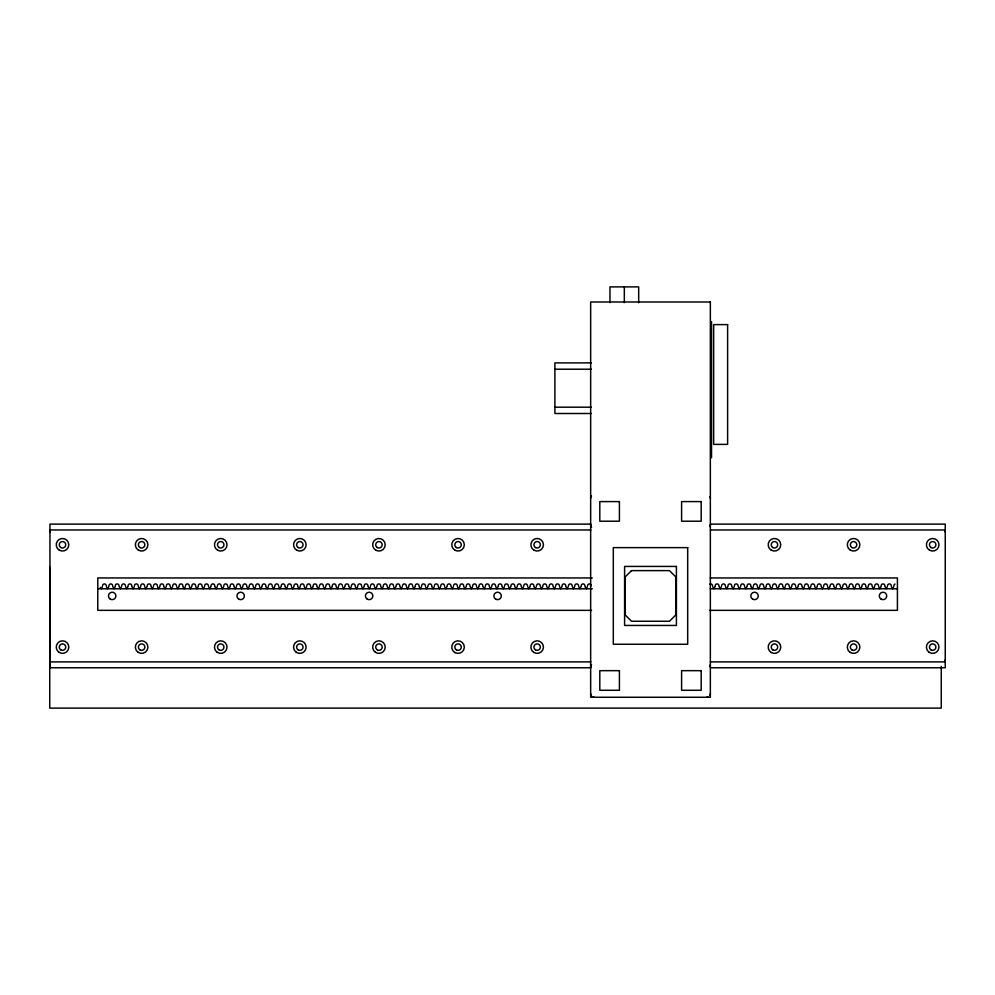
<?xml version="1.0" encoding="UTF-8"?>
<svg xmlns="http://www.w3.org/2000/svg" width="995" height="995" viewBox="0 0 995 995"><rect width="100%" height="100%" fill="white"/><g stroke="black" fill="none" stroke-linecap="round" stroke-linejoin="round"><path stroke-width="1.49" d="M102.398 586.602L101.415 588.741L100.271 587.348M108.778 586.602L107.597 588.779L106.415 586.577M115.159 586.602L113.977 588.779L112.783 586.528M121.539 586.602L120.358 588.779L119.189 586.602M127.92 586.602L126.751 588.779L125.569 586.602M134.3 586.602L133.131 588.779L131.949 586.602M140.681 586.602L139.511 588.779L138.33 586.602M147.061 586.602L145.892 588.779L144.71 586.602M153.454 586.602L152.272 588.779L151.103 586.602M159.834 586.602L158.653 588.779L157.484 586.602M166.215 586.602L164.996 588.779L163.864 586.602M172.595 586.602L171.376 588.779L170.244 586.602M178.976 586.602L177.769 588.779L176.625 586.602M185.356 586.602L184.15 588.779L183.005 586.602M191.736 586.602L190.493 588.766L189.386 586.602M198.117 586.602L196.985 588.779L195.766 586.602M204.522 586.528L203.366 588.779L202.159 586.602M210.903 586.553L209.746 588.779L208.54 586.602M217.283 586.553L216.126 588.779L214.92 586.602M223.651 586.602L222.519 588.779L221.288 586.577M230.032 586.602L228.862 588.779L227.668 586.553M236.412 586.602L235.243 588.779L234.061 586.577M242.792 586.602L241.623 588.779L240.429 586.528M249.173 586.602L248.004 588.779L246.822 586.602M255.566 586.602L254.384 588.779L253.215 586.602M261.946 586.602L260.765 588.779L259.595 586.602M268.327 586.602L267.145 588.779L265.976 586.602M274.707 586.602L273.525 588.779L272.356 586.602M281.087 586.602L279.918 588.779L278.737 586.602M287.468 586.602L286.299 588.779L285.117 586.602M293.848 586.602L292.642 588.779L291.498 586.602M300.229 586.602L299.022 588.779L297.878 586.602M306.622 586.602L305.403 588.779L304.271 586.602M313.002 586.602L311.783 588.779L310.651 586.602M319.383 586.602L318.164 588.779L317.032 586.602M325.763 586.602L324.619 588.779L323.412 586.602M332.168 586.528L331.012 588.779L329.793 586.602M338.536 586.553L337.392 588.779L336.173 586.602M344.917 586.553L343.772 588.779L342.554 586.602M351.285 586.602L350.153 588.779L348.934 586.577M357.678 586.602L356.496 588.779L355.315 586.553M364.058 586.602L362.876 588.779L361.695 586.577M370.438 586.602L369.257 588.779L368.063 586.528M376.819 586.602L375.637 588.779L374.468 586.602M383.199 586.602L382.03 588.779L380.849 586.602M389.58 586.602L388.411 588.779L387.229 586.602M395.96 586.602L394.791 588.779L393.61 586.602M402.341 586.602L401.172 588.779L399.99 586.602M408.734 586.602L407.552 588.779L406.383 586.602M415.114 586.602L413.932 588.779L412.763 586.602M421.494 586.602L420.276 588.779L419.144 586.602M427.875 586.602L426.656 588.779L425.524 586.602M434.255 586.602L433.036 588.779L431.905 586.602M440.636 586.602L439.429 588.779L438.285 586.602M447.016 586.602L445.81 588.779L444.665 586.602M453.397 586.602L452.265 588.779L451.046 586.602M459.802 586.528L458.645 588.779L457.439 586.602M466.182 586.553L465.026 588.779L463.819 586.602M472.563 586.553L471.406 588.779L470.2 586.602M478.931 586.602L477.787 588.779L476.568 586.577M485.311 586.602L484.142 588.779L482.948 586.553M491.692 586.602L490.523 588.779L489.341 586.577M498.072 586.602L496.903 588.779L495.709 586.528M504.453 586.602L503.283 588.779L502.102 586.602M510.845 586.602L509.664 588.779L508.495 586.602M517.226 586.602L516.044 588.779L514.875 586.602M523.606 586.602L522.425 588.779L521.256 586.602M529.987 586.602L528.805 588.779L527.636 586.602M536.367 586.602L535.198 588.779L534.016 586.602M542.748 586.602L541.578 588.779L540.397 586.602M549.128 586.602L547.922 588.779L546.777 586.602M555.508 586.602L554.302 588.779L553.158 586.602M561.901 586.602L560.683 588.779L559.551 586.602M568.282 586.602L567.063 588.779L565.931 586.602M574.662 586.602L573.443 588.779L572.312 586.602M581.043 586.602L579.898 588.779L578.692 586.602M587.448 586.528L586.291 588.779L585.072 586.602M715.082 586.528L713.925 588.779L712.706 586.602M721.462 586.553L720.305 588.779L719.099 586.602M727.842 586.553L726.686 588.779L725.479 586.602M734.211 586.602L733.066 588.779L731.847 586.577M740.591 586.602L739.409 588.779L738.228 586.553M746.971 586.602L745.802 588.779L744.621 586.577M753.352 586.602L752.183 588.779L750.989 586.553M759.732 586.602L758.563 588.779L757.382 586.602M766.125 586.602L764.944 588.779L763.762 586.602M772.506 586.602L771.324 588.779L770.155 586.602M778.886 586.602L777.704 588.779L776.535 586.602M785.266 586.602L784.085 588.779L782.916 586.602M791.647 586.602L790.465 588.779L789.296 586.602M798.027 586.602L796.858 588.779L795.677 586.602M804.408 586.602L803.201 588.779L802.057 586.602M810.788 586.602L809.582 588.779L808.437 586.602M817.181 586.602L815.962 588.779L814.818 586.602M823.561 586.602L822.343 588.779L821.211 586.602M829.942 586.602L828.723 588.779L827.591 586.602M836.322 586.602L835.178 588.779L833.972 586.602M842.715 586.528L841.571 588.779L840.352 586.602M849.096 586.553L847.951 588.779L846.733 586.602M855.476 586.553L854.332 588.779L853.113 586.602M861.844 586.602L860.712 588.779L859.493 586.577M868.225 586.602L867.055 588.779L865.861 586.553M874.617 586.602L873.436 588.779L872.254 586.577M880.998 586.602L879.816 588.779L878.635 586.553M887.378 586.602L886.197 588.779L885.028 586.602M893.759 586.602L892.577 588.779L891.408 586.602M591.391 362.889L554.899 362.889L554.899 413.51L591.391 413.51M554.899 369.207L591.391 369.207M554.899 407.191L591.391 407.191M590.856 524.116L49.949 524.116L49.949 667.757L590.856 667.757M710.542 524.116L945.25 524.116L945.25 667.757L710.542 667.757M49.949 529.962L590.856 529.962M710.542 529.962L945.25 529.962M592.299 577.946L97.784 577.946L97.784 610.345L591.54 610.345M710.281 577.946L897.415 577.946L897.415 610.345L709.547 610.345M97.784 588.779L592.299 588.779M710.281 588.779L897.415 588.779M49.949 661.911L590.856 661.911M710.542 661.911L945.25 661.911M941.258 666.401L941.258 708.117L49.75 708.117L49.75 567.075M711.524 321.547L711.524 457.7M638.69 302.766L638.69 286.896L609.96 286.883L609.96 302.691M624.325 286.896L624.325 302.691M709.945 496.555A3.594 3.594 0 0 1 710.343 498.209M590.657 498.209A3.594 3.594 0 0 1 591.453 495.945M49.949 532.051A3.594 3.594 0 0 1 50.21 530.733M50.21 661.14A3.594 3.594 0 0 1 49.949 659.822M945.25 659.822A3.594 3.594 0 0 1 944.665 661.787M944.665 530.086A3.594 3.594 0 0 1 945.25 532.051M591.453 527.139A3.594 3.594 0 0 1 590.657 524.875M591.528 527.238A5.734 4.055 0 0 1 590.806 524.875M594.251 697.259A3.594 3.594 0 0 1 592.92 697.01M591.453 695.928A3.594 3.594 0 0 1 590.657 693.664M590.657 666.998A3.594 3.594 0 0 1 591.453 664.747M710.343 693.664A3.594 3.594 0 0 1 709.945 695.318M708.079 697.01A3.594 3.594 0 0 1 706.761 697.259M590.806 666.998A5.734 4.055 0 0 1 591.528 664.648M893.92 585.744A1.853 1.853 0 0 1 895.027 584.09M887.54 585.744A1.853 1.853 0 0 1 889.393 583.928A1.853 1.853 0 0 1 891.246 585.744M881.16 585.744A1.853 1.853 0 0 1 883.013 583.928A1.853 1.853 0 0 1 884.866 585.744M874.779 585.744A1.853 1.853 0 0 1 876.632 583.928A1.853 1.853 0 0 1 878.486 585.744M868.386 585.744A1.853 1.853 0 0 1 870.252 583.928A1.853 1.853 0 0 1 872.105 585.744M862.006 585.744A1.853 1.853 0 0 1 863.871 583.928A1.853 1.853 0 0 1 865.725 585.744M855.625 585.744A1.853 1.853 0 0 1 857.479 583.928A1.853 1.853 0 0 1 859.332 585.744M849.245 585.744A1.853 1.853 0 0 1 851.098 583.928A1.853 1.853 0 0 1 852.951 585.744M842.864 585.744A1.853 1.853 0 0 1 844.718 583.928A1.853 1.853 0 0 1 846.571 585.744M836.484 585.744A1.853 1.853 0 0 1 838.337 583.928A1.853 1.853 0 0 1 840.19 585.744M830.104 585.744A1.853 1.853 0 0 1 831.957 583.928A1.853 1.853 0 0 1 833.81 585.744M823.723 585.744A1.853 1.853 0 0 1 825.576 583.928A1.853 1.853 0 0 1 827.43 585.744M817.33 585.744A1.853 1.853 0 0 1 819.196 583.928A1.853 1.853 0 0 1 821.049 585.744M810.95 585.744A1.853 1.853 0 0 1 812.815 583.928A1.853 1.853 0 0 1 814.669 585.744M804.569 585.744A1.853 1.853 0 0 1 806.423 583.928A1.853 1.853 0 0 1 808.276 585.744M798.189 585.744A1.853 1.853 0 0 1 800.042 583.928A1.853 1.853 0 0 1 801.895 585.744M791.809 585.744A1.853 1.853 0 0 1 793.662 583.928A1.853 1.853 0 0 1 795.515 585.744M785.428 585.744A1.853 1.853 0 0 1 787.281 583.928A1.853 1.853 0 0 1 789.135 585.744M779.048 585.744A1.853 1.853 0 0 1 780.901 583.928A1.853 1.853 0 0 1 782.754 585.744M772.667 585.744A1.853 1.853 0 0 1 774.52 583.928A1.853 1.853 0 0 1 776.374 585.744M766.274 585.744A1.853 1.853 0 0 1 768.14 583.928A1.853 1.853 0 0 1 769.993 585.744M759.894 585.744A1.853 1.853 0 0 1 761.76 583.928A1.853 1.853 0 0 1 763.613 585.744M753.514 585.744A1.853 1.853 0 0 1 755.367 583.928A1.853 1.853 0 0 1 757.22 585.744M747.133 585.744A1.853 1.853 0 0 1 748.986 583.928A1.853 1.853 0 0 1 750.839 585.744M740.753 585.744A1.853 1.853 0 0 1 742.606 583.928A1.853 1.853 0 0 1 744.459 585.744M734.372 585.744A1.853 1.853 0 0 1 736.225 583.928A1.853 1.853 0 0 1 738.079 585.744M727.992 585.744A1.853 1.853 0 0 1 729.845 583.928A1.853 1.853 0 0 1 731.698 585.744M721.611 585.744A1.853 1.853 0 0 1 723.464 583.928A1.853 1.853 0 0 1 725.318 585.744M715.218 585.744A1.853 1.853 0 0 1 717.084 583.928A1.853 1.853 0 0 1 718.937 585.744M709.858 584.127A1.853 1.853 0 0 1 712.557 585.744M587.585 585.744A1.853 1.853 0 0 1 589.438 583.928A1.853 1.853 0 0 1 591.291 585.744M581.204 585.744A1.853 1.853 0 0 1 583.058 583.928A1.853 1.853 0 0 1 584.911 585.744M574.824 585.744A1.853 1.853 0 0 1 576.677 583.928A1.853 1.853 0 0 1 578.53 585.744M568.443 585.744A1.853 1.853 0 0 1 570.297 583.928A1.853 1.853 0 0 1 572.15 585.744M562.051 585.744A1.853 1.853 0 0 1 563.916 583.928A1.853 1.853 0 0 1 565.769 585.744M555.67 585.744A1.853 1.853 0 0 1 557.536 583.928A1.853 1.853 0 0 1 559.389 585.744M549.29 585.744A1.853 1.853 0 0 1 551.143 583.928A1.853 1.853 0 0 1 552.996 585.744M542.909 585.744A1.853 1.853 0 0 1 544.762 583.928A1.853 1.853 0 0 1 546.616 585.744M536.529 585.744A1.853 1.853 0 0 1 538.382 583.928A1.853 1.853 0 0 1 540.235 585.744M530.148 585.744A1.853 1.853 0 0 1 532.002 583.928A1.853 1.853 0 0 1 533.855 585.744M523.768 585.744A1.853 1.853 0 0 1 525.621 583.928A1.853 1.853 0 0 1 527.474 585.744M517.388 585.744A1.853 1.853 0 0 1 519.241 583.928A1.853 1.853 0 0 1 521.094 585.744M510.995 585.744A1.853 1.853 0 0 1 512.86 583.928A1.853 1.853 0 0 1 514.713 585.744M504.614 585.744A1.853 1.853 0 0 1 506.48 583.928A1.853 1.853 0 0 1 508.333 585.744M498.234 585.744A1.853 1.853 0 0 1 500.087 583.928A1.853 1.853 0 0 1 501.94 585.744M491.853 585.744A1.853 1.853 0 0 1 493.707 583.928A1.853 1.853 0 0 1 495.56 585.744M485.473 585.744A1.853 1.853 0 0 1 487.326 583.928A1.853 1.853 0 0 1 489.179 585.744M479.092 585.744A1.853 1.853 0 0 1 480.946 583.928A1.853 1.853 0 0 1 482.799 585.744M472.712 585.744A1.853 1.853 0 0 1 474.565 583.928A1.853 1.853 0 0 1 476.418 585.744M466.332 585.744A1.853 1.853 0 0 1 468.185 583.928A1.853 1.853 0 0 1 470.038 585.744M459.939 585.744A1.853 1.853 0 0 1 461.804 583.928A1.853 1.853 0 0 1 463.658 585.744M453.558 585.744A1.853 1.853 0 0 1 455.424 583.928A1.853 1.853 0 0 1 457.277 585.744M447.178 585.744A1.853 1.853 0 0 1 449.031 583.928A1.853 1.853 0 0 1 450.884 585.744M440.797 585.744A1.853 1.853 0 0 1 442.651 583.928A1.853 1.853 0 0 1 444.504 585.744M434.417 585.744A1.853 1.853 0 0 1 436.27 583.928A1.853 1.853 0 0 1 438.123 585.744M428.037 585.744A1.853 1.853 0 0 1 429.89 583.928A1.853 1.853 0 0 1 431.743 585.744M421.656 585.744A1.853 1.853 0 0 1 423.509 583.928A1.853 1.853 0 0 1 425.362 585.744M415.276 585.744A1.853 1.853 0 0 1 417.129 583.928A1.853 1.853 0 0 1 418.982 585.744M408.883 585.744A1.853 1.853 0 0 1 410.748 583.928A1.853 1.853 0 0 1 412.602 585.744M402.502 585.744A1.853 1.853 0 0 1 404.368 583.928A1.853 1.853 0 0 1 406.221 585.744M396.122 585.744A1.853 1.853 0 0 1 397.975 583.928A1.853 1.853 0 0 1 399.828 585.744M389.741 585.744A1.853 1.853 0 0 1 391.595 583.928A1.853 1.853 0 0 1 393.448 585.744M383.361 585.744A1.853 1.853 0 0 1 385.214 583.928A1.853 1.853 0 0 1 387.067 585.744M376.981 585.744A1.853 1.853 0 0 1 378.834 583.928A1.853 1.853 0 0 1 380.687 585.744M370.6 585.744A1.853 1.853 0 0 1 372.453 583.928A1.853 1.853 0 0 1 374.307 585.744M364.22 585.744A1.853 1.853 0 0 1 366.073 583.928A1.853 1.853 0 0 1 367.926 585.744M357.827 585.744A1.853 1.853 0 0 1 359.692 583.928A1.853 1.853 0 0 1 361.546 585.744M351.446 585.744A1.853 1.853 0 0 1 353.312 583.928A1.853 1.853 0 0 1 355.165 585.744M345.066 585.744A1.853 1.853 0 0 1 346.919 583.928A1.853 1.853 0 0 1 348.772 585.744M338.686 585.744A1.853 1.853 0 0 1 340.539 583.928A1.853 1.853 0 0 1 342.392 585.744M332.305 585.744A1.853 1.853 0 0 1 334.158 583.928A1.853 1.853 0 0 1 336.012 585.744M325.925 585.744A1.853 1.853 0 0 1 327.778 583.928A1.853 1.853 0 0 1 329.631 585.744M319.544 585.744A1.853 1.853 0 0 1 321.397 583.928A1.853 1.853 0 0 1 323.251 585.744M313.164 585.744A1.853 1.853 0 0 1 315.017 583.928A1.853 1.853 0 0 1 316.87 585.744M306.771 585.744A1.853 1.853 0 0 1 308.637 583.928A1.853 1.853 0 0 1 310.49 585.744M300.39 585.744A1.853 1.853 0 0 1 302.256 583.928A1.853 1.853 0 0 1 304.109 585.744M294.01 585.744A1.853 1.853 0 0 1 295.863 583.928A1.853 1.853 0 0 1 297.729 585.744M287.63 585.744A1.853 1.853 0 0 1 289.483 583.928A1.853 1.853 0 0 1 291.336 585.744M281.249 585.744A1.853 1.853 0 0 1 283.102 583.928A1.853 1.853 0 0 1 284.956 585.744M274.869 585.744A1.853 1.853 0 0 1 276.722 583.928A1.853 1.853 0 0 1 278.575 585.744M268.488 585.744A1.853 1.853 0 0 1 270.341 583.928A1.853 1.853 0 0 1 272.195 585.744M262.108 585.744A1.853 1.853 0 0 1 263.961 583.928A1.853 1.853 0 0 1 265.814 585.744M255.715 585.744A1.853 1.853 0 0 1 257.581 583.928A1.853 1.853 0 0 1 259.434 585.744M249.335 585.744A1.853 1.853 0 0 1 251.2 583.928A1.853 1.853 0 0 1 253.053 585.744M242.954 585.744A1.853 1.853 0 0 1 244.807 583.928A1.853 1.853 0 0 1 246.673 585.744M236.574 585.744A1.853 1.853 0 0 1 238.427 583.928A1.853 1.853 0 0 1 240.28 585.744M230.193 585.744A1.853 1.853 0 0 1 232.046 583.928A1.853 1.853 0 0 1 233.9 585.744M223.813 585.744A1.853 1.853 0 0 1 225.666 583.928A1.853 1.853 0 0 1 227.519 585.744M217.432 585.744A1.853 1.853 0 0 1 219.286 583.928A1.853 1.853 0 0 1 221.139 585.744M211.052 585.744A1.853 1.853 0 0 1 212.905 583.928A1.853 1.853 0 0 1 214.758 585.744M204.659 585.744A1.853 1.853 0 0 1 206.525 583.928A1.853 1.853 0 0 1 208.378 585.744M198.279 585.744A1.853 1.853 0 0 1 200.144 583.928A1.853 1.853 0 0 1 201.997 585.744M191.898 585.744A1.853 1.853 0 0 1 193.751 583.928A1.853 1.853 0 0 1 195.617 585.744M185.518 585.744A1.853 1.853 0 0 1 187.371 583.928A1.853 1.853 0 0 1 189.224 585.744M179.137 585.744A1.853 1.853 0 0 1 180.99 583.928A1.853 1.853 0 0 1 182.844 585.744M172.757 585.744A1.853 1.853 0 0 1 174.61 583.928A1.853 1.853 0 0 1 176.463 585.744M166.376 585.744A1.853 1.853 0 0 1 168.23 583.928A1.853 1.853 0 0 1 170.083 585.744M159.996 585.744A1.853 1.853 0 0 1 161.849 583.928A1.853 1.853 0 0 1 163.702 585.744M153.603 585.744A1.853 1.853 0 0 1 155.469 583.928A1.853 1.853 0 0 1 157.322 585.744M147.223 585.744A1.853 1.853 0 0 1 149.088 583.928A1.853 1.853 0 0 1 150.941 585.744M140.842 585.744A1.853 1.853 0 0 1 142.695 583.928A1.853 1.853 0 0 1 144.561 585.744M134.462 585.744A1.853 1.853 0 0 1 136.315 583.928A1.853 1.853 0 0 1 138.168 585.744M128.081 585.744A1.853 1.853 0 0 1 129.935 583.928A1.853 1.853 0 0 1 131.788 585.744M121.701 585.744A1.853 1.853 0 0 1 123.554 583.928A1.853 1.853 0 0 1 125.407 585.744M115.32 585.744A1.853 1.853 0 0 1 117.174 583.928A1.853 1.853 0 0 1 119.027 585.744M108.94 585.744A1.853 1.853 0 0 1 110.793 583.928A1.853 1.853 0 0 1 112.646 585.744M102.56 585.744A1.853 1.853 0 0 1 104.413 583.928A1.853 1.853 0 0 1 106.266 585.744M710.343 524.875L709.932 526.542A3.594 3.594 0 0 0 710.343 524.875M631.514 570.62L625.183 576.951L625.183 614.922L631.514 621.253L669.486 621.253L675.816 614.922L675.816 576.951L669.486 570.62L631.514 570.62M710.343 301.995L590.657 301.995L590.657 697.259L710.343 697.259L710.343 301.995M727.619 324.606L713.664 324.606L713.664 444.379L727.619 444.379L727.619 324.606M619.412 501.592L599.811 501.592L599.811 521.206L619.412 521.206L619.412 501.592M701.189 501.592L681.6 501.592L681.6 521.206L701.189 521.206L701.189 501.592M687.694 547.623L613.306 547.623L613.306 644.25L687.694 644.25L687.694 547.623M676.413 566.429L624.586 566.429L624.586 625.445L676.413 625.445L676.413 566.429M619.412 670.667L599.811 670.667L599.811 690.281L619.412 690.281L619.412 670.667M701.189 670.667L681.6 670.667L681.6 690.281L701.189 690.281L701.189 670.667M709.945 665.369L709.932 665.332A3.594 3.594 0 0 1 710.343 666.998L709.97 665.406M110.333 599.152A3.706 3.706 0 0 0 115.905 595.943A3.706 3.706 0 0 0 110.333 592.721A3.706 3.706 0 0 0 110.333 599.152M238.812 599.152A3.706 3.706 0 0 0 244.372 595.943A3.706 3.706 0 0 0 238.812 592.721A3.706 3.706 0 0 0 238.812 599.152M367.279 599.152A3.706 3.706 0 0 0 372.839 595.943A3.706 3.706 0 0 0 367.279 592.721A3.706 3.706 0 0 0 367.279 599.152M495.746 599.152A3.706 3.706 0 0 0 501.306 595.943A3.706 3.706 0 0 0 495.746 592.721A3.706 3.706 0 0 0 495.746 599.152M752.68 599.152A3.706 3.706 0 0 0 758.252 595.943A3.706 3.706 0 0 0 752.68 592.721A3.706 3.706 0 0 0 752.68 599.152M881.16 599.152A3.706 3.706 0 0 0 886.719 595.943A3.706 3.706 0 0 0 881.16 592.721A3.706 3.706 0 0 0 881.16 599.152M60.906 547.573A3.234 3.234 0 0 0 65.757 544.775A3.234 3.234 0 0 0 60.906 541.964A3.234 3.234 0 0 0 60.906 547.573M140.009 547.573A3.234 3.234 0 0 0 144.86 544.775A3.234 3.234 0 0 0 140.009 541.964A3.234 3.234 0 0 0 140.009 547.573M219.111 547.573A3.234 3.234 0 0 0 223.962 544.775A3.234 3.234 0 0 0 219.111 541.964A3.234 3.234 0 0 0 219.111 547.573M298.226 547.573A3.234 3.234 0 0 0 303.065 544.775A3.234 3.234 0 0 0 298.226 541.964A3.234 3.234 0 0 0 298.226 547.573M377.329 547.573A3.234 3.234 0 0 0 382.179 544.775A3.234 3.234 0 0 0 377.329 541.964A3.234 3.234 0 0 0 377.329 547.573M456.431 547.573A3.234 3.234 0 0 0 461.282 544.775A3.234 3.234 0 0 0 456.431 541.964A3.234 3.234 0 0 0 456.431 547.573M535.534 547.573A3.234 3.234 0 0 0 540.385 544.775A3.234 3.234 0 0 0 535.534 541.964A3.234 3.234 0 0 0 535.534 547.573M772.854 547.573A3.234 3.234 0 0 0 777.704 544.775A3.234 3.234 0 0 0 772.854 541.964A3.234 3.234 0 0 0 772.854 547.573M851.956 547.573A3.234 3.234 0 0 0 856.807 544.775A3.234 3.234 0 0 0 851.956 541.964A3.234 3.234 0 0 0 851.956 547.573M931.071 547.573A3.234 3.234 0 0 0 935.909 544.775A3.234 3.234 0 0 0 931.071 541.964A3.234 3.234 0 0 0 931.071 547.573M60.906 649.909A3.234 3.234 0 0 0 65.757 647.111A3.234 3.234 0 0 0 60.906 644.312A3.234 3.234 0 0 0 60.906 649.909M140.009 649.909A3.234 3.234 0 0 0 144.86 647.111A3.234 3.234 0 0 0 140.009 644.312A3.234 3.234 0 0 0 140.009 649.909M219.111 649.909A3.234 3.234 0 0 0 223.962 647.111A3.234 3.234 0 0 0 219.111 644.312A3.234 3.234 0 0 0 219.111 649.909M298.226 649.909A3.234 3.234 0 0 0 303.065 647.111A3.234 3.234 0 0 0 298.226 644.312A3.234 3.234 0 0 0 298.226 649.909M377.329 649.909A3.234 3.234 0 0 0 382.179 647.111A3.234 3.234 0 0 0 377.329 644.312A3.234 3.234 0 0 0 377.329 649.909M456.431 649.909A3.234 3.234 0 0 0 461.282 647.111A3.234 3.234 0 0 0 456.431 644.312A3.234 3.234 0 0 0 456.431 649.909M535.534 649.909A3.234 3.234 0 0 0 540.385 647.111A3.234 3.234 0 0 0 535.534 644.312A3.234 3.234 0 0 0 535.534 649.909M772.854 649.909A3.234 3.234 0 0 0 777.704 647.111A3.234 3.234 0 0 0 772.854 644.312A3.234 3.234 0 0 0 772.854 649.909M851.956 649.909A3.234 3.234 0 0 0 856.807 647.111A3.234 3.234 0 0 0 851.956 644.312A3.234 3.234 0 0 0 851.956 649.909M931.071 649.909A3.234 3.234 0 0 0 935.909 647.111A3.234 3.234 0 0 0 931.071 644.312A3.234 3.234 0 0 0 931.071 649.909M59.377 550.21A6.281 6.281 0 0 0 68.804 544.775A6.281 6.281 0 0 0 59.377 539.327A6.281 6.281 0 0 0 59.377 550.21M138.479 550.21A6.281 6.281 0 0 0 147.907 544.775A6.281 6.281 0 0 0 138.479 539.327A6.281 6.281 0 0 0 138.479 550.21M217.594 550.21A6.281 6.281 0 0 0 227.022 544.775A6.281 6.281 0 0 0 217.594 539.327A6.281 6.281 0 0 0 217.594 550.21M296.697 550.21A6.281 6.281 0 0 0 306.124 544.775A6.281 6.281 0 0 0 296.697 539.327A6.281 6.281 0 0 0 296.697 550.21M375.799 550.21A6.281 6.281 0 0 0 385.227 544.775A6.281 6.281 0 0 0 375.799 539.327A6.281 6.281 0 0 0 375.799 550.21M454.902 550.21A6.281 6.281 0 0 0 464.329 544.775A6.281 6.281 0 0 0 454.902 539.327A6.281 6.281 0 0 0 454.902 550.21M534.016 550.21A6.281 6.281 0 0 0 543.444 544.775A6.281 6.281 0 0 0 534.016 539.327A6.281 6.281 0 0 0 534.016 550.21M771.324 550.21A6.281 6.281 0 0 0 780.752 544.775A6.281 6.281 0 0 0 771.324 539.327A6.281 6.281 0 0 0 771.324 550.21M850.439 550.21A6.281 6.281 0 0 0 859.867 544.775A6.281 6.281 0 0 0 850.439 539.327A6.281 6.281 0 0 0 850.439 550.21M929.541 550.21A6.281 6.281 0 0 0 938.969 544.775A6.281 6.281 0 0 0 929.541 539.327A6.281 6.281 0 0 0 929.541 550.21M59.003 652.31A6.281 6.281 0 0 0 68.792 647.558A6.281 6.281 0 0 0 59.775 641.452A6.281 6.281 0 0 0 59.003 652.31M138.106 652.31A6.281 6.281 0 0 0 147.894 647.558A6.281 6.281 0 0 0 138.877 641.452A6.281 6.281 0 0 0 138.106 652.31M217.208 652.31A6.281 6.281 0 0 0 226.997 647.558A6.281 6.281 0 0 0 217.992 641.452A6.281 6.281 0 0 0 217.208 652.31M296.311 652.31A6.281 6.281 0 0 0 306.099 647.558A6.281 6.281 0 0 0 297.095 641.452A6.281 6.281 0 0 0 296.311 652.31M375.426 652.31A6.281 6.281 0 0 0 385.214 647.558A6.281 6.281 0 0 0 376.197 641.452A6.281 6.281 0 0 0 375.426 652.31M454.902 652.546A6.281 6.281 0 0 0 464.329 647.111A6.281 6.281 0 0 0 454.902 641.663A6.281 6.281 0 0 0 454.902 652.546M533.631 652.31A6.281 6.281 0 0 0 543.419 647.558A6.281 6.281 0 0 0 534.414 641.452A6.281 6.281 0 0 0 533.631 652.31M771.324 652.546A6.281 6.281 0 0 0 780.752 647.111A6.281 6.281 0 0 0 771.324 641.663A6.281 6.281 0 0 0 771.324 652.546M850.053 652.31A6.281 6.281 0 0 0 859.842 647.558A6.281 6.281 0 0 0 850.837 641.452A6.281 6.281 0 0 0 850.053 652.31M929.156 652.31A6.281 6.281 0 0 0 938.944 647.558A6.281 6.281 0 0 0 929.939 641.452A6.281 6.281 0 0 0 929.156 652.31"/></g></svg>
